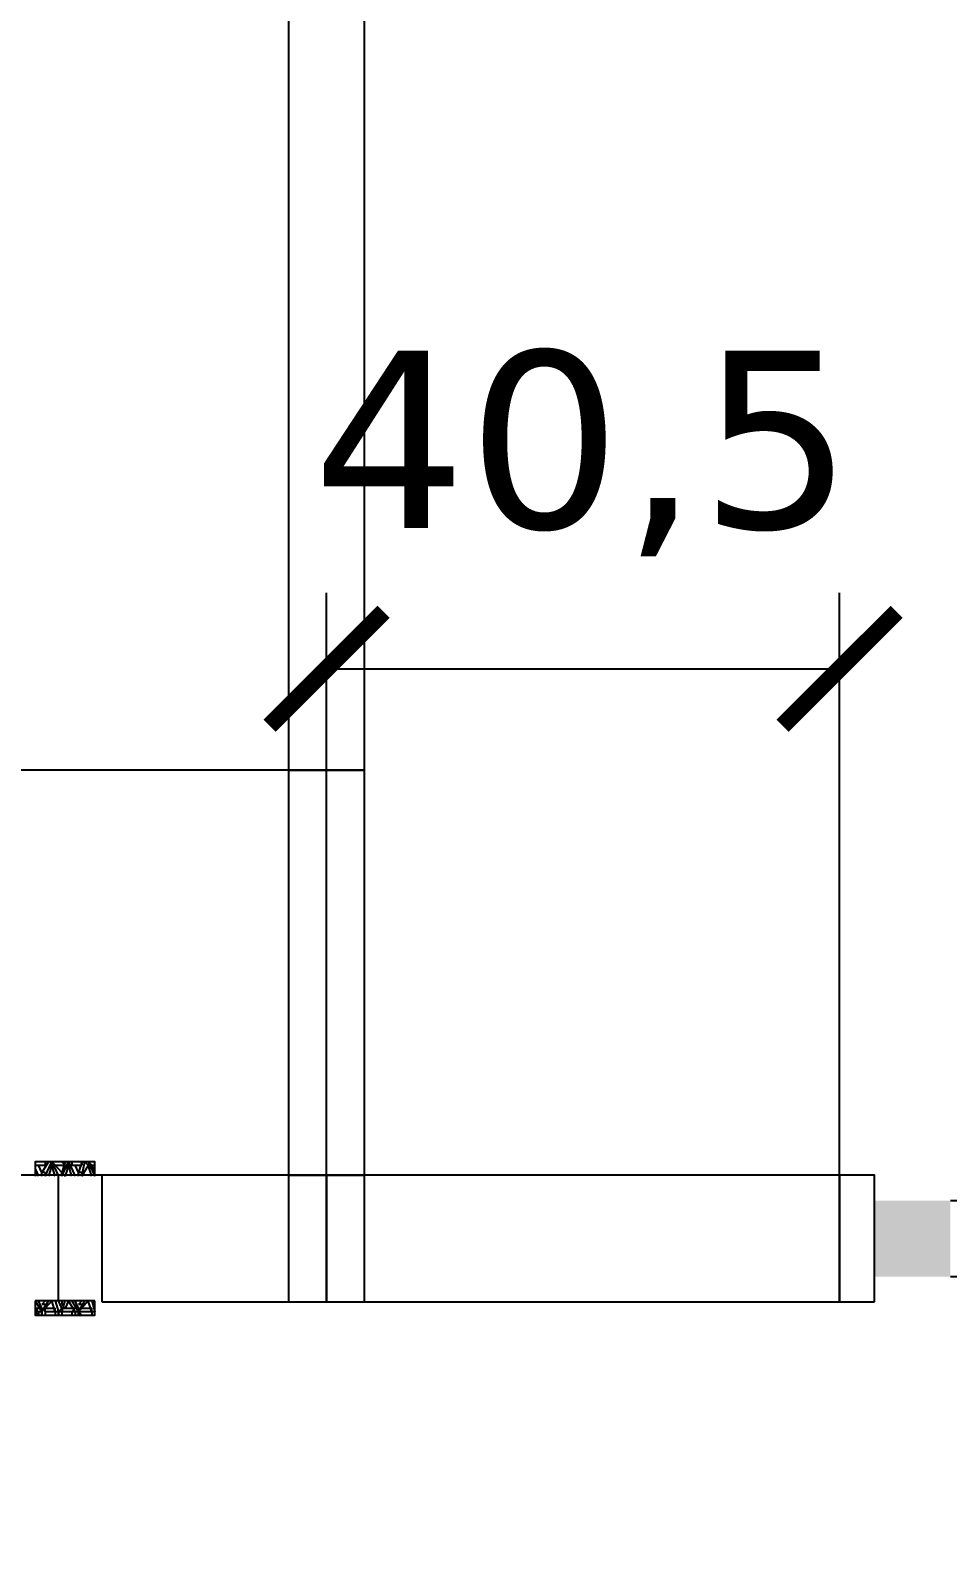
# Model space of a CAD drawing. Header units: centimetres. Extents: x -135 to 3640, y -1234 to 1338.
# Drawn here: x 1263.1 to 1335.5, y 180.6 to 300.4 of the extents above; entities that cross this region are included whole.
import ezdxf

# ---------------------------------------------------------------- set-up
doc = ezdxf.new("R2010")
doc.units = ezdxf.units.CM
for name, color, linetype in [('DIS_DUVAR_100', 30, 'Continuous'), ('DIS_UCLU_H_100', 3, 'Continuous'), ('IC_DUVAR_60', 30, 'Continuous'), ('IC_KAPILAR', 7, 'Continuous'), ('OZEL_PANEL_OLCU_CM', 3, 'Continuous'), ('PENCERE', 10, 'Continuous')]:
    doc.layers.add(name, color=color, linetype=linetype)
doc.styles.add('PORTMAN', font='DejaVuSans.ttf')
doc.styles.get("Standard").update_dxf_attribs({"font": 'DejaVuSans.ttf'})
doc.dimstyles.new('PORTMAN', dxfattribs={"dimtxt": 14, "dimasz": 9, "dimexe": 6, "dimexo": 5, "dimgap": 4, "dimtad": 1, "dimtxsty": 'PORTMAN', "dimblk": 'ARCHTICK', "dimcen": 2.5, "dimazin": 3, "dimtfac": 0.5, "dimtmove": 2, "dimatfit": 3})

# ---------------------------------------------------------------- blocks, each defined once
blk = doc.blocks.new('kaynak-dis-kapi')
at = {"color": 133, "linetype": 'Continuous', "lineweight": 25, "true_color": 0x6ec1dd}
for p, q in [((54287.99, 7079.63), (54287.42, 7078.5)), ((54287.7, 7079.35), (54287.42, 7079.35)), ((54287.42, 7078.79), (54287.7, 7079.35)), ((54287.99, 7079.63), (54287.7, 7079.35)), ((54287.7, 7079.35), (54287.99, 7079.35)), ((54287.7, 7078.5), (54287.99, 7079.35)), ((54288.27, 7079.63), (54287.99, 7079.35)), ((54287.99, 7079.35), (54288.55, 7078.5)), ((54288.55, 7078.5), (54288.27, 7079.63)), ((54288.27, 7079.63), (54288.55, 7079.63)), ((54288.55, 7079.63), (54288.55, 7079.35)), ((54288.55, 7079.63), (54288.83, 7078.79)), ((54289.39, 7079.35), (54288.55, 7079.35)), ((54288.83, 7078.79), (54289.11, 7079.35)), ((54289.68, 7079.63), (54289.11, 7078.5)), ((54289.39, 7079.35), (54289.11, 7079.35)), ((54289.39, 7079.63), (54289.39, 7079.35)), ((54289.39, 7079.35), (54289.68, 7079.35)), ((54289.39, 7078.5), (54289.68, 7079.35)), ((54290.24, 7078.5), (54289.68, 7079.63)), ((54289.68, 7079.63), (54289.68, 7079.35)), ((54289.68, 7079.63), (54289.96, 7079.63)), ((54289.68, 7079.35), (54289.96, 7078.5)), ((54290.24, 7079.63), (54289.96, 7079.35)), ((54289.96, 7079.63), (54290.24, 7078.79)), ((54290.8, 7079.35), (54289.96, 7079.35)), ((54290.24, 7078.79), (54290.8, 7079.35)), ((54291.09, 7079.63), (54290.52, 7078.5)), ((54291.09, 7079.63), (54290.8, 7079.35)), ((54290.8, 7079.35), (54290.8, 7079.35)), ((54290.8, 7079.35), (54291.09, 7079.35)), ((54290.8, 7078.5), (54291.09, 7079.35)), ((54291.65, 7078.5), (54291.09, 7079.63)), ((54291.09, 7079.63), (54291.09, 7079.35)), ((54291.09, 7079.63), (54291.37, 7079.63)), ((54291.09, 7079.35), (54291.37, 7078.5)), ((54291.37, 7079.63), (54291.93, 7078.79)), ((54291.65, 7079.63), (54291.65, 7079.35)), ((54292.5, 7079.35), (54291.65, 7079.35)), ((54291.93, 7078.79), (54292.21, 7079.35)), ((54292.5, 7079.35), (54292.21, 7079.35)), ((54288.55, 7078.79), (54288.55, 7078.5)), ((54288.55, 7078.79), (54288.83, 7078.79)), ((54288.83, 7078.5), (54288.83, 7078.79)), ((54290.24, 7078.79), (54289.96, 7078.5)), ((54290.24, 7078.5), (54290.24, 7078.79)), ((54290.24, 7078.79), (54290.24, 7078.79)), ((54290.52, 7068.64), (54290.52, 7078.5)), ((54291.65, 7078.79), (54291.65, 7078.5)), ((54291.65, 7078.79), (54291.93, 7078.79)), ((54291.93, 7078.5), (54291.93, 7078.79)), ((54292.5, 7079.07), (54292.21, 7078.5)), ((54292.21, 7078.5), (54292.5, 7078.79)), ((54287.42, 7068.64), (54292.5, 7068.64)), ((54287.7, 7068.64), (54287.42, 7067.79)), ((54287.42, 7068.35), (54287.7, 7068.64)), ((54287.7, 7067.79), (54287.99, 7068.64)), ((54287.99, 7068.64), (54288.55, 7068.07)), ((54288.55, 7068.64), (54288.83, 7068.35)), ((54288.83, 7068.07), (54289.11, 7068.64)), ((54289.11, 7067.79), (54289.68, 7068.64)), ((54289.68, 7068.64), (54289.96, 7068.07)), ((54290.24, 7067.79), (54289.96, 7068.64)), ((54290.24, 7068.07), (54290.52, 7068.64)), ((54290.24, 7068.64), (54290.24, 7068.35)), ((54290.8, 7068.64), (54290.52, 7067.79)), ((54290.8, 7067.79), (54291.09, 7068.64)), ((54291.09, 7068.64), (54291.65, 7068.07)), ((54291.65, 7068.64), (54291.93, 7068.35)), ((54291.93, 7068.07), (54292.21, 7068.64)), ((54287.42, 7067.79), (54287.7, 7067.79)), ((54287.42, 7067.79), (54287.42, 7067.79)), ((54287.42, 7067.79), (54287.7, 7067.79)), ((54287.7, 7067.79), (54287.7, 7068.07)), ((54288.55, 7068.07), (54287.7, 7068.07)), ((54287.7, 7067.79), (54287.7, 7067.51)), ((54287.7, 7067.79), (54287.7, 7067.51)), ((54288.55, 7068.35), (54288.55, 7068.07)), ((54288.55, 7068.35), (54288.83, 7068.35)), ((54288.83, 7067.79), (54288.55, 7068.07)), ((54288.83, 7067.79), (54288.55, 7067.51)), ((54288.83, 7067.79), (54288.83, 7068.07)), ((54288.83, 7067.79), (54289.11, 7067.79)), ((54288.83, 7067.79), (54288.83, 7067.51)), ((54288.83, 7067.79), (54289.11, 7067.79)), ((54289.39, 7067.79), (54289.11, 7068.07)), ((54290.24, 7068.07), (54289.11, 7068.07)), ((54289.11, 7067.79), (54289.11, 7067.51)), ((54289.39, 7067.79), (54289.39, 7067.51)), ((54290.24, 7068.35), (54289.96, 7068.07)), ((54290.24, 7068.35), (54290.24, 7068.35)), ((54290.24, 7067.79), (54290.24, 7068.07)), ((54290.52, 7067.79), (54290.24, 7068.07)), ((54290.24, 7067.79), (54290.24, 7067.51)), ((54290.24, 7067.79), (54290.24, 7067.51)), ((54290.52, 7067.51), (54290.52, 7067.79)), ((54290.52, 7067.79), (54290.8, 7067.79)), ((54290.52, 7067.79), (54290.52, 7067.51)), ((54290.52, 7067.79), (54290.8, 7067.79)), ((54290.8, 7067.79), (54290.8, 7068.07)), ((54291.65, 7068.07), (54290.8, 7068.07)), ((54290.8, 7067.79), (54290.8, 7067.51)), ((54290.8, 7067.79), (54290.8, 7067.51)), ((54291.65, 7068.35), (54291.65, 7068.07)), ((54291.65, 7068.35), (54291.93, 7068.35)), ((54291.65, 7067.79), (54291.65, 7068.07)), ((54291.65, 7067.79), (54291.65, 7067.51)), ((54291.93, 7067.79), (54291.93, 7068.07)), ((54291.93, 7067.79), (54292.5, 7067.79)), ((54291.93, 7067.79), (54292.21, 7067.79)), ((54291.93, 7067.79), (54291.93, 7067.51)), ((54291.93, 7067.79), (54292.21, 7067.79)), ((54292.5, 7067.79), (54292.21, 7068.07)), ((54292.5, 7068.07), (54292.21, 7068.07)), ((54292.21, 7067.79), (54292.5, 7068.07)), ((54292.5, 7067.79), (54292.21, 7067.51)), ((54292.21, 7067.79), (54292.21, 7067.51))]:
    blk.add_line(p, q, dxfattribs=at)
for points in [[(54287.42, 7078.5), (54287.42, 7079.63), (54292.5, 7079.63), (54292.5, 7078.5)], [(54292.5, 7068.64), (54292.5, 7067.51), (54287.42, 7067.51), (54287.42, 7068.64)], [(54288.83, 7067.51), (54288.83, 7067.79), (54288.27, 7068.64)], [(54289.39, 7068.64), (54288.83, 7067.79), (54288.83, 7067.51)], [(54291.93, 7067.51), (54291.93, 7067.79), (54291.37, 7068.64)], [(54292.5, 7068.64), (54291.93, 7067.79), (54291.93, 7067.51)], [(54287.42, 7067.51), (54287.42, 7067.79), (54288.83, 7067.79), (54290.24, 7067.79), (54291.65, 7067.79)]]:
    blk.add_lwpolyline(points, dxfattribs=at)
blk = doc.blocks.new('BOM_K03_DIS_KAPI_ACIKLIK900')
at = {"layer": 'IC_KAPILAR', "xscale": 0.9278350515463918}
blk.add_blockref('kaynak-dis-kapi', (0, 0), dxfattribs=at)
blk = doc.blocks.new('BOM_D10_1255p0_DIS_K02_SOL')
blk.add_lwpolyline([(107.75, 0), (125.5, 0), (125.5, 10), (107.75, 10)], close=True)
at = {"layer": 'IC_KAPILAR', "xscale": -1}
blk.add_blockref('BOM_K03_DIS_KAPI_ACIKLIK900', (50476.99, -7068.57), dxfattribs=at)
blk = doc.blocks.new('BOM_D11_405p0_DIS_DOLU')
blk.add_lwpolyline([(0, 0), (10, 0), (10, 40.5), (0, 40.5)], close=True)
blk = doc.blocks.new('kaynak-pencere-120180')
at = {"layer": 'PENCERE', "color": 1}
for p, q in [((53839.87, 6703.82), (53839.87, 6713.82)), ((53959.87, 6703.82), (53959.87, 6713.82)), ((53845.87, 6711.82), (53953.87, 6711.82)), ((53845.87, 6705.82), (53953.87, 6705.82))]:
    blk.add_line(p, q, dxfattribs=at)
for points in [[(53839.87, 6705.82), (53845.87, 6705.82), (53839.87, 6711.82), (53845.87, 6711.82)], [(53959.87, 6705.82), (53953.87, 6705.82), (53959.87, 6711.82), (53953.87, 6711.82)]]:
    blk.add_solid(points, dxfattribs=at)
at = {"layer": 'PENCERE', "color": 0, "lineweight": 25}
blk.add_text('120/180', height=15.217, dxfattribs=at).set_placement((53854.7, 6686.34))
blk = doc.blocks.new('BOM_P02_PENCERE_1200x1800')
at = {"layer": 'PENCERE'}
blk.add_blockref('kaynak-pencere-120180', (0, 0), dxfattribs=at)
blk = doc.blocks.new('BOM_D03_1255p0_DIS_P02')
for points in [[(0, 122.75), (10, 122.75), (10, 125.5), (0, 125.5)], [(0, 0), (10, 0), (10, 2.75), (0, 2.75)]]:
    blk.add_lwpolyline(points, close=True)
at = {"layer": 'PENCERE', "rotation": 270}
blk.add_blockref('BOM_P02_PENCERE_1200x1800', (-6703.823, 53962.624), dxfattribs=at)
blk = doc.blocks.new('BOM_I13_320p0_IC_DOLU')
blk.add_lwpolyline([(0, 0), (6, 0), (6, 32), (0, 32)], close=True)
blk = doc.blocks.new('BOM_I01_1255p0_IC_DOLU')
blk.add_lwpolyline([(0, 0), (6, 0), (6, 125.5), (0, 125.5)], close=True)
blk = doc.blocks.new('BOM_B05_UCLU_H_DIS_100x60')
blk.add_lwpolyline([(-5, -3), (5, -3), (5, 3), (-5, 3)], close=True)
blk = doc.blocks.new('_ARCHTICK')
at = {"color": 0, "linetype": 'BYBLOCK', "const_width": 0.15}
blk.add_lwpolyline([(-0.5, -0.5), (0.5, 0.5)], dxfattribs=at)

msp = doc.modelspace()

# ---------------------------------------------------------------- block references
at = {"layer": 'DIS_DUVAR_100'}
msp.add_blockref('BOM_D10_1255p0_DIS_K02_SOL', (1161, 200), dxfattribs=at)
for name, p, rotation in [('BOM_D11_405p0_DIS_DOLU', (1286.5, 210), 270), ('BOM_D03_1255p0_DIS_P02', (1452.5, 200), 90)]:
    msp.add_blockref(name, p, dxfattribs=dict(at, rotation=rotation))
at = {"layer": 'DIS_UCLU_H_100', "rotation": 90}
msp.add_blockref('BOM_B05_UCLU_H_DIS_100x60', (1286.5, 205), dxfattribs=at)
at = {"layer": 'IC_DUVAR_60'}
for name, p in [('BOM_I01_1255p0_IC_DOLU', (1283.5, 242)), ('BOM_I13_320p0_IC_DOLU', (1283.5, 210))]:
    msp.add_blockref(name, p, dxfattribs=at)

# ---------------------------------------------------------------- dimensions: what is measured, and where the dimension line sits
at = {"layer": 'OZEL_PANEL_OLCU_CM'}
msp.add_linear_dim(base=(1286.5, 250), p1=(1286.5, 200), p2=(1327, 200), dimstyle='PORTMAN', override={"dimtxt": 14, "dimasz": 9, "dimexe": 6, "dimexo": 5, "dimdec": 2, "dimzin": 8, "dimdsep": 44}, dxfattribs=at).render()
msp.add_linear_dim(base=(1243.5, 210), p1=(1289.5, 210), p2=(1289.5, 242), angle=90, dimstyle='PORTMAN', override={"dimtxt": 14, "dimasz": 9, "dimexe": 6, "dimexo": 5, "dimdec": 2, "dimzin": 8, "dimdsep": 44}, dxfattribs=at).render()

doc.saveas('drawing.dxf')
